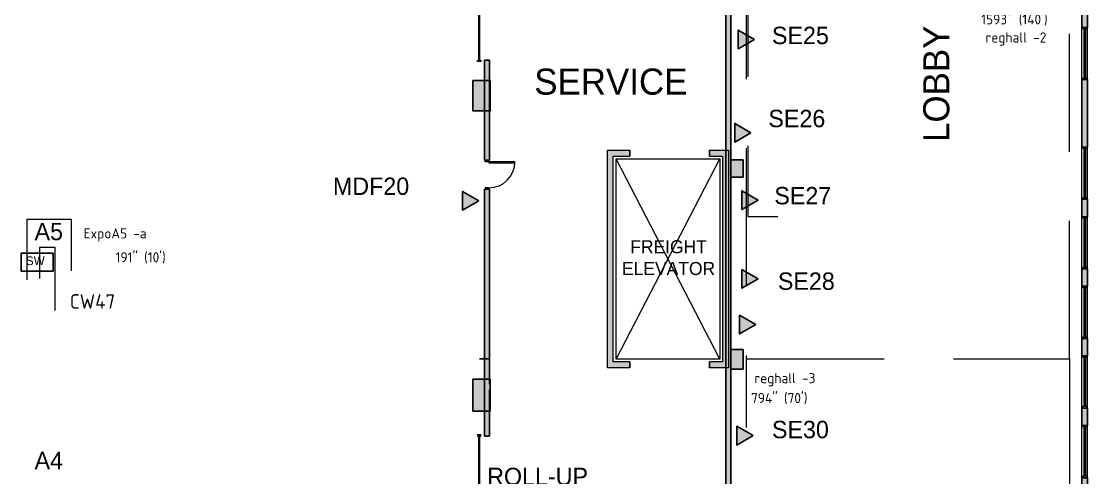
# Model space of a CAD drawing. Header units: inches. Extents: x 812 to 4509, y -5858 to -1986.
# Drawn here: x 2866 to 4337, y -4357 to -3727 of the extents above; entities that cross this region are included whole.
import ezdxf
from ezdxf.enums import TextEntityAlignment as Align

# ---------------------------------------------------------------- set-up
doc = ezdxf.new("R2010")
doc.units = ezdxf.units.IN
doc.header["$LTSCALE"] = 100
doc.header["$MEASUREMENT"] = 0
doc.linetypes.add('DASHEDTINY', pattern=[2.8575, 1.905, -0.9525])
doc.layers.add('AP_Name', color=176, linetype='CONTINUOUS', lineweight=0, true_color=0x000080)
doc.layers.add('WIRE RUN', color=200, linetype='DASHEDTINY', lineweight=13, true_color=0xaa00ff)
doc.layers.add('bldg_clmn', color=9, linetype='CONTINUOUS')
for name, color, linetype, lineweight in [('bldg_doors', 7, 'CONTINUOUS', 18), ('bldg_elev', 9, 'CONTINUOUS', 18), ('bldg_glass', 7, 'CONTINUOUS', 18), ('bldg_text', 94, 'CONTINUOUS', 25), ('bldg_wallint', 7, 'CONTINUOUS', 25), ('bldg_wallintsol', 7, 'CONTINUOUS', 25), ('data_location', 110, 'CONTINUOUS', 25), ('LENGTH', 4, 'CONTINUOUS', 18), ('Switch_Location', 40, 'CONTINUOUS', 25)]:
    doc.layers.add(name, color=color, linetype=linetype, lineweight=lineweight)
doc.styles.add('bldgtx30', font='bldgtx30')
doc.styles.add('bldgtx36', font='bldgtx36')
doc.styles.add('bldgtx48', font='bldgtx48')
doc.styles.add('iso3098', font='iso3098')
doc.styles.add('showtx24', font='showtx24')

msp = doc.modelspace()

# ---------------------------------------------------------------- hatches: boundary and pattern name
at = {"layer": 'bldg_clmn'}
for points in [[(3488.5, -3809), (3512.5, -3809), (3512.5, -3851), (3488.5, -3851)], [(3488.5, -4221), (3512.5, -4221), (3512.5, -4265), (3488.5, -4265)]]:
    msp.add_hatch(color=256, dxfattribs=at).paths.add_polyline_path(points, flags=0)
at = {"layer": 'bldg_wallintsol'}
h = msp.add_hatch(color=256, dxfattribs=at)
h.paths.add_polyline_path([(4336.6, -3327.7), (4328.5, -3327.7), (4328.5, -3351.7), (4336.6, -3351.7)], flags=0)
h.paths.add_polyline_path([(4336.6, -3423.7), (4328.5, -3423.7), (4328.5, -3447.7), (4336.6, -3447.7)], flags=0)
h.paths.add_polyline_path([(4336.6, -3519.7), (4328.5, -3519.7), (4328.5, -3543.7), (4336.6, -3543.7)], flags=0)
h.paths.add_polyline_path([(4336.6, -3615.7), (4328.5, -3615.7), (4328.5, -3639.7), (4336.6, -3639.7)], flags=0)
h.paths.add_polyline_path([(4336.6, -3711.7), (4328.5, -3711.7), (4328.5, -3735.7), (4336.6, -3735.7)], flags=0)
for points in [[(3844.6, -3479), (3837.4, -3479), (3837.4, -3968.5), (3837.4, -4418.6), (3844.6, -4418.6)], [(3511.7, -3781), (3504.5, -3781), (3504.5, -3919), (3511.7, -3919)], [(4336.6, -3807.7), (4328.5, -3807.7), (4328.5, -3900.8), (4336.6, -3900.8)], [(3704.9, -3905.2), (3674.1, -3905.2), (3674.1, -4205.2), (3704.9, -4205.2), (3704.9, -4197.2), (3682.1, -4197.2), (3682.1, -3913.2), (3704.9, -3913.2)], [(3837.4, -3905.2), (3814.9, -3905.2), (3814.9, -3913.2), (3833.1, -3913.2), (3833.1, -4197.2), (3814.9, -4197.2), (3814.9, -4205.2), (3837.4, -4205.2), (3837.4, -3968.5)], [(3861.6, -3918.2), (3844.6, -3918.2), (3844.6, -3942.2), (3861.6, -3942.2)], [(3861.6, -4180.2), (3844.6, -4180.2), (3844.6, -4207.2), (3861.6, -4207.2)], [(3511.7, -4265), (3504.5, -4265), (3504.5, -4299.7), (3511.7, -4299.7)]]:
    msp.add_hatch(color=256, dxfattribs=at).paths.add_polyline_path(points, flags=0)
h = msp.add_hatch(color=256, dxfattribs=at)
h.paths.add_polyline_path([(3511.7, -3959), (3504.5, -3959), (3504.5, -3975.7), (3504.5, -4193), (3511.7, -4193)], flags=0)
h.paths.add_polyline_path([(3511.7, -4193), (3504.5, -4193), (3504.5, -4195), (3504.5, -4221), (3511.7, -4221)], flags=0)
h = msp.add_hatch(color=256, dxfattribs=at)
h.paths.add_polyline_path([(4336.6, -3972.8), (4328.5, -3972.8), (4328.5, -3996.8), (4336.6, -3996.8)], flags=0)
h.paths.add_polyline_path([(4336.6, -4068.8), (4328.5, -4068.8), (4328.5, -4092.8), (4336.6, -4092.8)], flags=0)
h.paths.add_polyline_path([(4336.6, -4164.8), (4328.5, -4164.8), (4328.5, -4188.8), (4336.6, -4188.8)], flags=0)
h.paths.add_polyline_path([(4336.6, -4260.8), (4328.5, -4260.8), (4328.5, -4284.8), (4336.6, -4284.8)], flags=0)
h.paths.add_polyline_path([(4336.6, -4356.8), (4328.5, -4356.8), (4328.5, -4380.8), (4336.6, -4380.8)], flags=0)
at = {"layer": 'data_location'}
for points in [[(3877.1, -3752.3), (3854.7, -3739.4), (3854.7, -3765.2)], [(3872.1, -3881), (3849.7, -3868.1), (3849.7, -3894)], [(3496.8, -3974.8), (3474.4, -3961.9), (3474.4, -3987.8)], [(3882, -3974.1), (3859.7, -3961.1), (3859.7, -3987)], [(3882, -4082.6), (3859.6, -4069.7), (3859.6, -4095.6)], [(3878.7, -4145.7), (3856.3, -4132.8), (3856.3, -4158.6)], [(3875, -4298.8), (3852.6, -4285.9), (3852.6, -4311.8)]]:
    msp.add_hatch(color=256, dxfattribs=at).paths.add_polyline_path(points, flags=0)

# ---------------------------------------------------------------- linework, layer by layer
at = {"layer": 'bldg_clmn'}
for points in [[(3488.5, -3809), (3512.5, -3809), (3512.5, -3851), (3488.5, -3851)], [(3488.5, -4221), (3512.5, -4221), (3512.5, -4265), (3488.5, -4265)]]:
    msp.add_lwpolyline(points, close=True, dxfattribs=at)
at = {"layer": 'bldg_doors'}
for p, q in [((3496.2, -3599), (3496.2, -3781)), ((3498.2, -3781), (3498.2, -3599)), ((3494.7, -3783), (3494.7, -3781)), ((3494.7, -3781), (3499.7, -3781)), ((3499.7, -3783), (3494.7, -3783)), ((3496.2, -3781), (3498.2, -3781)), ((3499.7, -3781), (3499.7, -3783)), ((3505.6, -3921), (3505.6, -3919)), ((3505.6, -3919), (3510.6, -3919)), ((3510.6, -3921), (3505.6, -3921)), ((3510.6, -3919), (3510.6, -3921)), ((3510.6, -3921), (3510.6, -3922.7)), ((3546.6, -3921), (3510.6, -3921)), ((3510.6, -3922.7), (3546.6, -3922.7)), ((3546.6, -3922.7), (3546.6, -3921)), ((3505.6, -3957), (3505.6, -3959)), ((3510.6, -3957), (3505.6, -3957)), ((3510.6, -3959), (3510.6, -3957)), ((3505.6, -3959), (3510.6, -3959)), ((3499.7, -4297.7), (3494.7, -4297.7)), ((3494.7, -4297.7), (3494.7, -4299.7)), ((3494.7, -4299.7), (3499.7, -4299.7)), ((3498.2, -4299.7), (3496.2, -4299.7)), ((3496.2, -4299.7), (3496.2, -4441)), ((3498.2, -4441), (3498.2, -4299.7)), ((3499.7, -4299.7), (3499.7, -4297.7))]:
    msp.add_line(p, q, dxfattribs=at)
msp.add_arc((3510.6, -3921), 36, 270, 0, dxfattribs=at)
at = {"layer": 'bldg_elev'}
for p, q in [((3686.1, -4193.2), (3829.1, -3917.2)), ((3829.1, -4193.2), (3686.1, -3917.2))]:
    msp.add_line(p, q, dxfattribs=at)
for points in [[(3704.9, -4205.2), (3674.1, -4205.2), (3674.1, -3905.2), (3704.9, -3905.2)], [(3814.9, -3905.2), (3841.1, -3905.2), (3841.1, -4205.2), (3814.9, -4205.2)], [(3704.9, -4197.2), (3682.1, -4197.2), (3682.1, -3913.2), (3704.9, -3913.2)], [(3814.9, -3913.2), (3833.1, -3913.2), (3833.1, -4197.2), (3814.9, -4197.2)]]:
    msp.add_lwpolyline(points, dxfattribs=at)
msp.add_lwpolyline([(3829.1, -4193.2), (3686.1, -4193.2), (3686.1, -3917.2), (3829.1, -3917.2)], close=True, dxfattribs=at)
at = {"layer": 'bldg_glass'}
for p, q in [((4328.5, -3807.7), (4328.5, -3735.7)), ((4330.2, -3737.7), (4330.2, -3735.7)), ((4330.2, -3735.7), (4334.9, -3735.7)), ((4334.9, -3735.7), (4334.9, -3737.7)), ((4336.6, -3807.7), (4336.6, -3735.7)), ((4334.9, -3737.7), (4330.2, -3737.7)), ((4331.6, -3805.8), (4331.6, -3737.7)), ((4331.6, -3737.7), (4333.6, -3737.7)), ((4333.6, -3739.7), (4331.6, -3739.7)), ((4332.6, -3803.8), (4332.6, -3739.7)), ((4333.6, -3737.7), (4333.6, -3805.8)), ((4330.2, -3805.8), (4330.2, -3807.7)), ((4334.9, -3805.8), (4330.2, -3805.8)), ((4330.2, -3807.7), (4334.9, -3807.7)), ((4333.6, -3803.8), (4331.6, -3803.8)), ((4333.6, -3805.8), (4331.6, -3805.8)), ((4334.9, -3807.7), (4334.9, -3805.8)), ((4328.5, -3972.8), (4328.5, -3900.8)), ((4330.2, -3902.8), (4330.2, -3900.8)), ((4330.2, -3900.8), (4334.9, -3900.8)), ((4334.9, -3902.8), (4330.2, -3902.8)), ((4331.6, -3970.8), (4331.6, -3902.8)), ((4331.6, -3902.8), (4333.6, -3902.8)), ((4333.6, -3904.7), (4331.6, -3904.7)), ((4332.6, -3968.8), (4332.6, -3904.7)), ((4333.6, -3902.8), (4333.6, -3970.8)), ((4334.9, -3900.8), (4334.9, -3902.8)), ((4336.6, -3972.8), (4336.6, -3900.8)), ((4330.2, -3970.8), (4330.2, -3972.8)), ((4334.9, -3970.8), (4330.2, -3970.8)), ((4333.6, -3968.8), (4331.6, -3968.8)), ((4333.6, -3970.8), (4331.6, -3970.8)), ((4334.9, -3972.8), (4334.9, -3970.8)), ((4330.2, -3972.8), (4334.9, -3972.8)), ((4328.5, -4068.8), (4328.5, -3996.8)), ((4330.2, -3998.8), (4330.2, -3996.8)), ((4330.2, -3996.8), (4334.9, -3996.8)), ((4334.9, -3998.8), (4330.2, -3998.8)), ((4331.6, -4066.8), (4331.6, -3998.8)), ((4331.6, -3998.8), (4333.6, -3998.8)), ((4333.6, -4000.7), (4331.6, -4000.7)), ((4332.6, -4064.8), (4332.6, -4000.7)), ((4333.6, -3998.8), (4333.6, -4066.8)), ((4334.9, -3996.8), (4334.9, -3998.8)), ((4336.6, -4068.8), (4336.6, -3996.8)), ((4330.2, -4066.8), (4330.2, -4068.8)), ((4334.9, -4066.8), (4330.2, -4066.8)), ((4330.2, -4068.8), (4334.9, -4068.8)), ((4333.6, -4064.8), (4331.6, -4064.8)), ((4333.6, -4066.8), (4331.6, -4066.8)), ((4334.9, -4068.8), (4334.9, -4066.8)), ((4328.5, -4164.8), (4328.5, -4092.8)), ((4330.2, -4094.8), (4330.2, -4092.8)), ((4330.2, -4092.8), (4334.9, -4092.8)), ((4334.9, -4094.8), (4330.2, -4094.8)), ((4331.6, -4162.8), (4331.6, -4094.8)), ((4331.6, -4094.8), (4333.6, -4094.8)), ((4333.6, -4096.7), (4331.6, -4096.7)), ((4332.6, -4160.8), (4332.6, -4096.7)), ((4333.6, -4094.8), (4333.6, -4162.8)), ((4334.9, -4092.8), (4334.9, -4094.8)), ((4336.6, -4164.8), (4336.6, -4092.8)), ((4330.2, -4162.8), (4330.2, -4164.8)), ((4334.9, -4162.8), (4330.2, -4162.8)), ((4333.6, -4160.8), (4331.6, -4160.8)), ((4333.6, -4162.8), (4331.6, -4162.8)), ((4334.9, -4164.8), (4334.9, -4162.8)), ((4330.2, -4164.8), (4334.9, -4164.8)), ((4328.5, -4260.8), (4328.5, -4188.8)), ((4330.2, -4190.8), (4330.2, -4188.8)), ((4330.2, -4188.8), (4334.9, -4188.8)), ((4334.9, -4190.8), (4330.2, -4190.8)), ((4331.6, -4258.8), (4331.6, -4190.8)), ((4331.6, -4190.8), (4333.6, -4190.8)), ((4333.6, -4190.8), (4333.6, -4258.8)), ((4334.9, -4188.8), (4334.9, -4190.8)), ((4336.6, -4260.8), (4336.6, -4188.8)), ((4333.6, -4192.7), (4331.6, -4192.7)), ((4332.6, -4256.8), (4332.6, -4192.7)), ((4330.2, -4258.8), (4330.2, -4260.8)), ((4334.9, -4258.8), (4330.2, -4258.8)), ((4330.2, -4260.8), (4334.9, -4260.8)), ((4333.6, -4256.8), (4331.6, -4256.8)), ((4333.6, -4258.8), (4331.6, -4258.8)), ((4334.9, -4260.8), (4334.9, -4258.8)), ((4328.5, -4356.8), (4328.5, -4284.8)), ((4330.2, -4286.8), (4330.2, -4284.8)), ((4330.2, -4284.8), (4334.9, -4284.8)), ((4334.9, -4286.8), (4330.2, -4286.8)), ((4331.6, -4354.8), (4331.6, -4286.8)), ((4331.6, -4286.8), (4333.6, -4286.8)), ((4333.6, -4288.7), (4331.6, -4288.7)), ((4332.6, -4352.8), (4332.6, -4288.7)), ((4333.6, -4286.8), (4333.6, -4354.8)), ((4334.9, -4284.8), (4334.9, -4286.8)), ((4336.6, -4356.8), (4336.6, -4284.8)), ((4333.6, -4352.8), (4331.6, -4352.8)), ((4330.2, -4354.8), (4330.2, -4356.8)), ((4334.9, -4354.8), (4330.2, -4354.8)), ((4330.2, -4356.8), (4334.9, -4356.8)), ((4333.6, -4354.8), (4331.6, -4354.8)), ((4334.9, -4356.8), (4334.9, -4354.8))]:
    msp.add_line(p, q, dxfattribs=at)
at = {"layer": 'bldg_wallint'}
for p, q in [((3837.4, -3479), (3837.4, -3968.5)), ((3844.6, -4418.6), (3844.6, -3471.7)), ((4328.5, -3711.7), (4328.5, -3735.7)), ((4336.6, -3735.7), (4336.6, -3711.7)), ((4328.5, -3735.7), (4336.6, -3735.7)), ((3504.5, -3781), (3504.5, -3919)), ((3511.7, -3781), (3504.5, -3781)), ((3511.7, -3919), (3511.7, -3781)), ((4328.5, -3807.7), (4328.5, -3900.8)), ((4336.6, -3807.7), (4328.5, -3807.7)), ((4336.6, -3900.8), (4336.6, -3807.7)), ((3704.9, -3905.2), (3704.9, -3913.2)), ((3814.9, -3905.2), (3814.9, -3913.2)), ((4328.5, -3900.8), (4336.6, -3900.8)), ((3511.7, -3919), (3504.5, -3919)), ((3504.5, -3919), (3511.7, -3919)), ((3837.4, -3917.7), (3837.4, -3941.7)), ((3861.6, -3918.2), (3844.6, -3918.2)), ((3844.6, -3918.2), (3861.6, -3918.2)), ((3861.6, -3918.2), (3861.6, -3942.2)), ((3844.6, -3942.2), (3861.6, -3942.2)), ((3511.7, -3959), (3504.5, -3959)), ((3504.5, -3959), (3504.5, -3975.7)), ((3511.7, -3959), (3504.5, -3959)), ((3511.7, -4227.7), (3511.7, -3959)), ((3511.7, -3968.5), (3511.7, -3959)), ((3837.4, -3968.5), (3837.4, -4418.6)), ((3504.5, -3975.7), (3504.5, -4227.7)), ((4328.5, -3972.8), (4328.5, -3996.8)), ((4336.6, -3972.8), (4328.5, -3972.8)), ((4336.6, -3996.8), (4336.6, -3972.8)), ((4328.5, -3996.8), (4336.6, -3996.8)), ((4328.5, -4068.8), (4328.5, -4092.8)), ((4336.6, -4068.8), (4328.5, -4068.8)), ((4336.6, -4092.8), (4336.6, -4068.8)), ((4328.5, -4092.8), (4336.6, -4092.8)), ((4328.5, -4164.8), (4328.5, -4188.8)), ((4336.6, -4164.8), (4328.5, -4164.8)), ((4336.6, -4188.8), (4336.6, -4164.8)), ((3844.6, -4180.2), (3861.6, -4180.2)), ((3861.6, -4180.2), (3861.6, -4207.2)), ((4328.5, -4188.8), (4336.6, -4188.8)), ((3511.7, -4193), (3497.7, -4193)), ((3704.9, -4197.2), (3704.9, -4205.2)), ((3814.9, -4197.2), (3814.9, -4205.2)), ((3844.6, -4207.2), (3861.6, -4207.2)), ((3504.5, -4227.7), (3504.5, -4299.7)), ((3511.7, -4299.7), (3511.7, -4235)), ((4328.5, -4260.8), (4328.5, -4284.8)), ((4336.6, -4260.8), (4328.5, -4260.8)), ((4336.6, -4284.8), (4336.6, -4260.8)), ((4328.5, -4284.8), (4336.6, -4284.8)), ((3504.5, -4299.7), (3511.7, -4299.7)), ((4328.5, -4356.8), (4328.5, -4380.8)), ((4336.6, -4356.8), (4328.5, -4356.8)), ((4336.6, -4380.8), (4336.6, -4356.8))]:
    msp.add_line(p, q, dxfattribs=at)
at = {"layer": 'data_location'}
for points in [[(3877.1, -3752.3), (3854.7, -3739.4), (3854.7, -3765.2)], [(3872.1, -3881), (3849.7, -3868.1), (3849.7, -3894)], [(3496.8, -3974.8), (3474.4, -3961.9), (3474.4, -3987.8)], [(3882, -3974.1), (3859.7, -3961.1), (3859.7, -3987)], [(3882, -4082.6), (3859.6, -4069.7), (3859.6, -4095.6)], [(3878.7, -4145.7), (3856.3, -4132.8), (3856.3, -4158.6)], [(3875, -4298.8), (3852.6, -4285.9), (3852.6, -4311.8)]]:
    msp.add_lwpolyline(points, close=True, dxfattribs=at)
at = {"layer": 'Switch_Location'}
msp.add_lwpolyline([(2865.6, -4047.3), (2909.5, -4047.3), (2909.5, -4072.1), (2865.6, -4072.1)], close=True, dxfattribs=at)
at = {"layer": 'WIRE RUN'}
for p, q in [((3865.6, -3616.6), (3865.6, -4193.1)), ((4311.4, -4193.1), (4311.4, -3744.8)), ((2873.6, -4083.8), (2873.6, -4000.1)), ((2873.6, -4000.1), (2934.4, -4000.1)), ((2934.4, -4000.1), (2934.4, -4071.6)), ((3865.6, -4193.1), (4311.4, -4193.1)), ((3865.6, -4193.1), (3865.6, -4287.7)), ((4311.4, -4193.1), (4311.4, -4598.3))]:
    msp.add_line(p, q, dxfattribs=at)
at = {"layer": 'WIRE RUN', "color": 40, "true_color": 0xffaa00}
for p, q in [((3867.8, -3613.5), (3867.8, -3996.4)), ((3867.8, -3996.4), (3909.4, -3996.4)), ((2912.2, -4039.4), (2890.6, -4039.4)), ((2890.6, -4039.4), (2890.6, -4082.2)), ((2912.2, -4126.4), (2912.2, -4039.4))]:
    msp.add_line(p, q, dxfattribs=at)

# ---------------------------------------------------------------- texts
at = {"layer": 'AP_Name', "style": 'iso3098'}
for s, p in [('reghall -2', (4195.7, -3756.6)), ('ExpoA5 -a', (2951.6, -4026.9)), ('reghall -3', (3876.9, -4226.5))]:
    msp.add_text(s, height=14, dxfattribs=at).set_placement(p)
at = {"layer": 'bldg_text', "style": 'bldgtx36'}
msp.add_text('LOBBY', height=36, rotation=90, dxfattribs=at).set_placement((4145.8, -3813.5), align=Align.CENTER)
at = {"layer": 'bldg_text'}
for s, height, style, p in [('SERVICE', 36, 'bldgtx36', (3678.9, -3828.5)), ('ROLL-UP', 24, 'bldgtx30', (3577.8, -4367.1))]:
    msp.add_text(s, height=height, dxfattribs=dict(at, style=style)).set_placement(p, align=Align.CENTER)
at = {"layer": 'bldg_text', "insert": (3758.5, -4029.3), "char_height": 18, "width": 120, "attachment_point": 2, "style": 'bldgtx36'}
msp.add_mtext('FREIGHT\\PELEVATOR', dxfattribs=at)
at = {"layer": 'data_location'}
for s, height, style, p in [('SE25', 24, 'showtx24', (3901.1, -3758.8)), ('SE26', 24, 'showtx24', (3896.2, -3873.4)), ('MDF20', 24, 'showtx24', (3295.5, -3966.8)), ('SE27', 24, 'showtx24', (3904.4, -3979.8)), ('SE28', 24, 'showtx24', (3909.3, -4097.7)), ('CW47', 20, 'iso3098', (2932.5, -4123.7)), ('SE30', 24, 'showtx24', (3901.1, -4302.4))]:
    msp.add_text(s, height=height, dxfattribs=dict(at, style=style)).set_placement(p)
at = {"layer": 'LENGTH', "color": 4, "style": 'iso3098'}
for s, p in [('1593" (140\')', (4189.8, -3731.6)), ('191" (10\')', (2995.7, -4059.8)), ('794" (70\')', (3872.3, -4254))]:
    msp.add_text(s, height=14, dxfattribs=at).set_placement(p)
at = {"layer": 'Switch_Location'}
for s, height, style, p in [('A5', 24, 'showtx24', (2883.9, -4029.3)), ('SW', 12, 'bldgtx48', (2872, -4063.6)), ('A4', 24, 'showtx24', (2883.9, -4345.1))]:
    msp.add_text(s, height=height, dxfattribs=dict(at, style=style)).set_placement(p)

doc.saveas('drawing.dxf')
